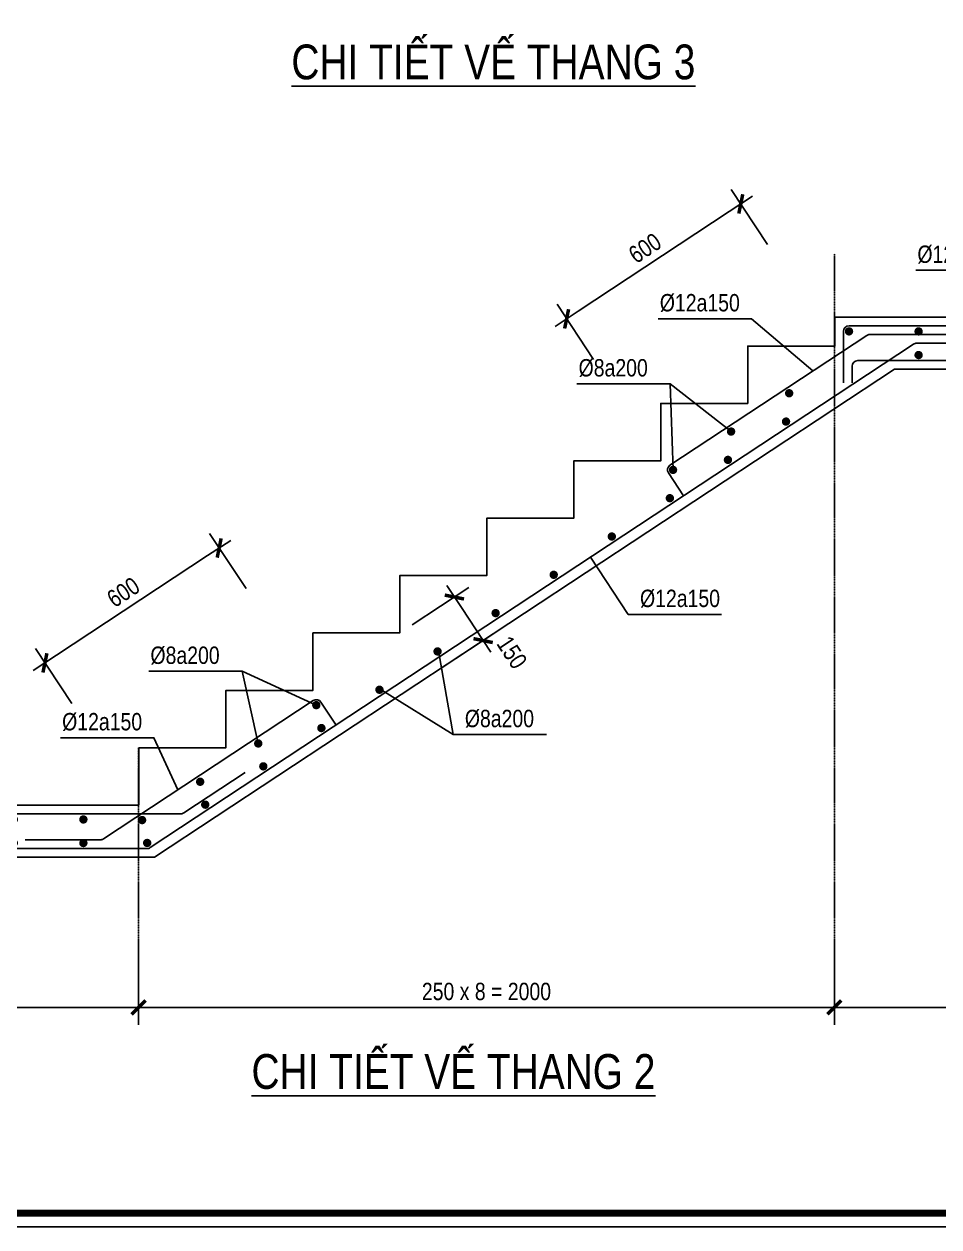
# Model space of a CAD drawing. Header units: millimetres. Extents: x 379264 to 1158416, y -283062 to 356890.
# Drawn here: x 1053378 to 1059951, y -30402 to -21754 of the extents above; entities that cross this region are included whole.
import ezdxf
from ezdxf.enums import TextEntityAlignment as Align

# ---------------------------------------------------------------- set-up
doc = ezdxf.new("R2010")
doc.units = ezdxf.units.MM
doc.linetypes.add('CENTER', pattern=[2, 1.25, -0.25, 0.25, -0.25])
for name, color, linetype in [('01PM. TEXT A', 3, 'Continuous'), ('02PM. TEXT B', 4, 'Continuous'), ('04PM. THIN', 7, 'Continuous'), ('05PM. FRAME', 4, 'Continuous'), ('08PM. SSS X', 6, 'Continuous'), ('11PM. DIM', 2, 'Continuous'), ('12PM. GRID', 8, 'CENTER'), ('BLOCK A - CHI TIET THANG 4$0$Net cat Tuong', 4, 'Continuous')]:
    doc.layers.add(name, color=color, linetype=linetype)
doc.styles.add('[PMDC2013]STYLE', font='arial.ttf', dxfattribs={"width": 0.8})
doc.dimstyles.new('20', dxfattribs={"dimtxt": 250, "dimasz": 200, "dimexe": 250, "dimexo": 0, "dimgap": 100, "dimtad": 1, "dimdec": 0, "dimlfac": 0.2, "dimzin": 0, "dimdsep": 46, "dimtxsty": '[PMDC2013]STYLE', "dimblk": 'TICK', "dimcen": 0, "dimdle": 300, "dimclrd": 2, "dimclre": 2, "dimclrt": 4, "dimadec": 0, "dimazin": 0, "dimtfac": 0.004, "dimtdec": 0, "dimtix": 1, "dimtmove": 2, "dimatfit": 3, "dimldrblk": 'TICK', "dimfxl": 1, "dimtvp": 0.8, "dimtolj": 1, "dimtzin": 0, "dimarcsym": 0})

# ---------------------------------------------------------------- blocks, each defined once
blk = doc.blocks.new('CHG_XX_Khung ten')
blk.add_lwpolyline([(15, 579), (826, 579), (826, 15), (15, 15)], close=True)
at = {"color": 4, "linetype": 'Continuous', "const_width": 1}
blk.add_lwpolyline([(17, 577), (824, 577), (824, 17), (17, 17)], close=True, dxfattribs=at)
blk = doc.blocks.new('TICK')
at = {"color": 0, "linetype": 'ByBlock'}
blk.add_line((1, 0), (-1, 0), dxfattribs=at)
at = {"color": 7, "linetype": 'ByBlock', "const_width": 0.25}
blk.add_lwpolyline([(-0.5, -0.5), (0.5, 0.5)], dxfattribs=at)
blk = doc.blocks.new('*D1142')
at = {"layer": '11PM. DIM', "color": 2, "lineweight": -2, "ltscale": 0.3, "transparency": 16777216}
for p, q in [((763570, -258360), (764384, -257823)), ((764478, -258420), (764285, -258127)), ((763983, -258986), (764797, -258449))]:
    blk.add_line(p, q, dxfattribs=at)
at = {"layer": 'Defpoints', "color": 0, "ltscale": 0.3, "transparency": 16777216}
for p in [(764175, -257961), (763570, -258360), (763983, -258986)]:
    blk.add_point(p, dxfattribs=at)
at = {"layer": '11PM. DIM', "color": 2, "lineweight": -2, "ltscale": 0.3, "transparency": 16777216, "xscale": 200, "yscale": 200, "zscale": 200}
for p, rotation in [((764175, -257961), 123.4248111820489), ((764588, -258587), 303.4248111820489)]:
    blk.add_blockref('TICK', p, dxfattribs=dict(at, rotation=rotation))
at = {"layer": '11PM. DIM', "color": 4, "ltscale": 0.3, "transparency": 16777216, "insert": (765002, -258758), "char_height": 250, "attachment_point": 5, "rotation": 303.4248, "style": '[PMDC2013]STYLE'}
blk.add_mtext('\\A1;150', dxfattribs=at)
blk = doc.blocks.new('*D1143')
at = {"layer": '11PM. DIM', "color": 2, "lineweight": -2, "ltscale": 0.3, "transparency": 16777216}
for p, q in [((768677, -252892), (768154, -252100)), ((768125, -252418), (765955, -253851)), ((766173, -254545), (765650, -253752))]:
    blk.add_line(p, q, dxfattribs=at)
at = {"layer": 'Defpoints', "color": 0, "ltscale": 0.3, "transparency": 16777216}
for p in [(768677, -252892), (765788, -253961), (766173, -254545)]:
    blk.add_point(p, dxfattribs=at)
at = {"layer": '11PM. DIM', "color": 2, "lineweight": -2, "ltscale": 0.3, "transparency": 16777216, "xscale": 200, "yscale": 200, "zscale": 200}
for p, rotation in [((768291, -252308), 33.42481118570959), ((765788, -253961), 213.4248111857095)]:
    blk.add_blockref('TICK', p, dxfattribs=dict(at, rotation=rotation))
at = {"layer": '11PM. DIM', "color": 4, "ltscale": 0.3, "transparency": 16777216, "insert": (766914, -252945), "char_height": 250, "attachment_point": 5, "rotation": 33.4248, "style": '[PMDC2013]STYLE'}
blk.add_mtext('\\A1;600', dxfattribs=at)
blk = doc.blocks.new('*D1144')
at = {"layer": '11PM. DIM', "color": 2, "lineweight": -2, "ltscale": 0.3, "transparency": 16777216}
for p, q in [((761181, -257840), (760658, -257047)), ((760628, -257366), (758458, -258798)), ((758677, -259492), (758154, -258700))]:
    blk.add_line(p, q, dxfattribs=at)
at = {"layer": 'Defpoints', "color": 0, "ltscale": 0.3, "transparency": 16777216}
for p in [(761181, -257840), (758291, -258908), (758677, -259492)]:
    blk.add_point(p, dxfattribs=at)
at = {"layer": '11PM. DIM', "color": 2, "lineweight": -2, "ltscale": 0.3, "transparency": 16777216, "xscale": 200, "yscale": 200, "zscale": 200}
for p, rotation in [((760795, -257256), 33.42481118570959), ((758291, -258908), 213.4248111857095)]:
    blk.add_blockref('TICK', p, dxfattribs=dict(at, rotation=rotation))
at = {"layer": '11PM. DIM', "color": 4, "ltscale": 0.3, "transparency": 16777216, "insert": (759418, -257892), "char_height": 250, "attachment_point": 5, "rotation": 33.4248, "style": '[PMDC2013]STYLE'}
blk.add_mtext('\\A1;600', dxfattribs=at)
blk = doc.blocks.new('*U580')
at = {"const_width": 60}
for points in [[(-30, 0, 1), (30, 0, 1)], [(970, 0, 1), (1030, 0, 1)], [(1970, 0, 1), (2030, 0, 1)], [(2970, 0, 1), (3030, 0, 1)], [(3970, 0, 1), (4030, 0, 1)], [(4970, 0, 1), (5030, 0, 1)], [(5970, 0, 1), (6030, 0, 1)], [(6970, 0, 1), (7030, 0, 1)], [(7970, 0, 1), (8030, 0, 1)], [(8970, 0, 1), (9030, 0, 1)], [(9970, 0, 1), (10030, 0, 1)], [(10970, 0, 1), (11030, 0, 1)]]:
    blk.add_lwpolyline(points, format="xyb", close=True, dxfattribs=at)
blk = doc.blocks.new('*U812')
at = {"const_width": 60}
for points in [[(-30, 0, 1), (30, 0, 1)], [(970, 0, 1), (1030, 0, 1)], [(1970, 0, 1), (2030, 0, 1)], [(2970, 0, 1), (3030, 0, 1)]]:
    blk.add_lwpolyline(points, format="xyb", close=True, dxfattribs=at)
blk = doc.blocks.new('*U809')
at = {"const_width": 60}
for points in [[(-4970, 0, -1), (-5030, 0, -1)], [(-3970, 0, -1), (-4030, 0, -1)], [(-2970, 0, -1), (-3030, 0, -1)], [(-1970, 0, -1), (-2030, 0, -1)], [(-970, 0, -1), (-1030, 0, -1)], [(30, 0, -1), (-30, 0, -1)]]:
    blk.add_lwpolyline(points, format="xyb", close=True, dxfattribs=at)
blk = doc.blocks.new('*U579')
at = {"const_width": 60}
for points in [[(-30, 0, 1), (30, 0, 1)], [(970, 0, 1), (1030, 0, 1)], [(1970, 0, 1), (2030, 0, 1)]]:
    blk.add_lwpolyline(points, format="xyb", close=True, dxfattribs=at)
blk = doc.blocks.new('*U811')
at = {"const_width": 60}
for points in [[(-3970, 0, -1), (-4030, 0, -1)], [(-2970, 0, -1), (-3030, 0, -1)], [(-1970, 0, -1), (-2030, 0, -1)], [(-970, 0, -1), (-1030, 0, -1)], [(30, 0, -1), (-30, 0, -1)]]:
    blk.add_lwpolyline(points, format="xyb", close=True, dxfattribs=at)
blk = doc.blocks.new('*D1150')
at = {"layer": '11PM. DIM', "color": 2, "lineweight": -2, "ltscale": 0.3, "transparency": 16777216}
for p, q in [((759636, -262946), (759636, -264111)), ((769636, -262946), (769636, -264111)), ((769436, -263861), (759836, -263861))]:
    blk.add_line(p, q, dxfattribs=at)
at = {"layer": 'Defpoints', "color": 0, "ltscale": 0.3, "transparency": 16777216}
for p in [(759636, -262946), (769636, -262946), (759636, -263861)]:
    blk.add_point(p, dxfattribs=at)
at = {"layer": '11PM. DIM', "color": 2, "lineweight": -2, "ltscale": 0.3, "transparency": 16777216, "xscale": 200, "yscale": 200, "zscale": 200, "rotation": 180}
blk.add_blockref('TICK', (759636, -263861), dxfattribs=at)
at = {"layer": '11PM. DIM', "color": 2, "lineweight": -2, "ltscale": 0.3, "transparency": 16777216, "xscale": 200, "yscale": 200, "zscale": 200}
blk.add_blockref('TICK', (769636, -263861), dxfattribs=at)
at = {"layer": '11PM. DIM', "color": 4, "ltscale": 0.3, "transparency": 16777216, "insert": (764636, -263634), "char_height": 250, "attachment_point": 5, "style": '[PMDC2013]STYLE'}
blk.add_mtext('\\A1;250 x 8 = 2000', dxfattribs=at)
blk = doc.blocks.new('*D1151')
at = {"layer": '11PM. DIM', "color": 2, "lineweight": -2, "ltscale": 0.3, "transparency": 16777216}
for p, q in [((753636, -262946), (753636, -264111)), ((759636, -262946), (759636, -264111)), ((759436, -263861), (753836, -263861))]:
    blk.add_line(p, q, dxfattribs=at)
at = {"layer": 'Defpoints', "color": 0, "ltscale": 0.3, "transparency": 16777216}
for p in [(753636, -262946), (759636, -262946), (753636, -263861)]:
    blk.add_point(p, dxfattribs=at)
at = {"layer": '11PM. DIM', "color": 2, "lineweight": -2, "ltscale": 0.3, "transparency": 16777216, "xscale": 200, "yscale": 200, "zscale": 200, "rotation": 180}
blk.add_blockref('TICK', (753636, -263861), dxfattribs=at)
at = {"layer": '11PM. DIM', "color": 2, "lineweight": -2, "ltscale": 0.3, "transparency": 16777216, "xscale": 200, "yscale": 200, "zscale": 200}
blk.add_blockref('TICK', (759636, -263861), dxfattribs=at)
at = {"layer": '11PM. DIM', "color": 4, "ltscale": 0.3, "transparency": 16777216, "insert": (756636, -263634), "char_height": 250, "attachment_point": 5, "style": '[PMDC2013]STYLE'}
blk.add_mtext('\\A1;1200', dxfattribs=at)
blk = doc.blocks.new('*D1152')
at = {"layer": '11PM. DIM', "color": 2, "lineweight": -2, "ltscale": 0.3, "transparency": 16777216}
for p, q in [((769636, -262946), (769636, -264111)), ((775636, -262946), (775636, -264111)), ((775436, -263861), (769836, -263861))]:
    blk.add_line(p, q, dxfattribs=at)
at = {"layer": 'Defpoints', "color": 0, "ltscale": 0.3, "transparency": 16777216}
for p in [(769636, -262946), (775636, -262946), (769636, -263861)]:
    blk.add_point(p, dxfattribs=at)
at = {"layer": '11PM. DIM', "color": 2, "lineweight": -2, "ltscale": 0.3, "transparency": 16777216, "xscale": 200, "yscale": 200, "zscale": 200, "rotation": 180}
blk.add_blockref('TICK', (769636, -263861), dxfattribs=at)
at = {"layer": '11PM. DIM', "color": 2, "lineweight": -2, "ltscale": 0.3, "transparency": 16777216, "xscale": 200, "yscale": 200, "zscale": 200}
blk.add_blockref('TICK', (775636, -263861), dxfattribs=at)
at = {"layer": '11PM. DIM', "color": 4, "ltscale": 0.3, "transparency": 16777216, "insert": (772636, -263634), "char_height": 250, "attachment_point": 5, "style": '[PMDC2013]STYLE'}
blk.add_mtext('\\A1;1200', dxfattribs=at)
blk = doc.blocks.new('A$C4AF56903')
at = {"layer": '01PM. TEXT A', "style": '[PMDC2013]STYLE', "width": 0.8}
blk.add_text('%%UCHI TIẾT VẾ THANG 3', height=500, dxfattribs=at).set_placement((5099.1, -2102.4), align=Align.CENTER)
blk = doc.blocks.new('A$C7C323BBA')
at = {"layer": '04PM. THIN'}
for p, q in [((1206.3, 8966.7), (1245.3, 7728.7)), ((-1916.2, 3924.1), (-2126.4, 5126)), ((-4946.4, 4833.4), (-4715.2, 3794.8))]:
    blk.add_line(p, q, dxfattribs=at)
at = {"layer": '04PM. THIN', "flags": 128}
for points in [[(6339.6, 9799.9), (6075.4, 10599.9), (4734, 10599.9)], [(3256.8, 9152.2), (2373.3, 9902.3), (1031.9, 9902.3)], [(2079.9, 8279.6), (1206.3, 8966.7), (-135.1, 8966.7)], [(59.1, 6472.5), (601.1, 5651.2), (1942.5, 5651.2)], [(-3880.6, 4345.6), (-4946.4, 4833.4), (-6287.8, 4833.4)], [(-2961, 4575.1), (-1916.2, 3924.1), (-574.8, 3924.1)], [(-5871.1, 3127.8), (-6215.6, 3877.9), (-7557, 3877.9)]]:
    blk.add_lwpolyline(points, dxfattribs=at)
at = {"layer": '05PM. FRAME', "ltscale": 0.25}
blk.add_line((-6205.4, 2158.3), (-12430.5, 2158.3), dxfattribs=at)
for points in [[(-6430.6, 2908.3), (-6430.6, 2908.3), (-6430.6, 3733.3), (-5180.6, 3733.3), (-5180.6, 4558.3), (-3930.6, 4558.3), (-3930.6, 5383.3), (-2680.6, 5383.3), (-2680.6, 6208.3), (-1430.6, 6208.3), (-1430.6, 7033.3), (-180.6, 7033.3), (-180.6, 7858.3), (1069.4, 7858.3), (1069.4, 8683.3), (2319.4, 8683.3), (2319.4, 9508.3), (3569.4, 9508.3), (3569.4, 9508.3), (3569.4, 9508.3)], [(-13430.5, 908.3), (-13430.5, 2908.3), (-6430.6, 2908.3)]]:
    blk.add_lwpolyline(points, dxfattribs=at)
at = {"layer": '08PM. SSS X', "ltscale": 400}
for p, q in [((3694.4, 9719.9), (3694.4, 8979.6)), ((3774.4, 9799.9), (11339.5, 9799.9)), ((4701.8, 9536.7), (-6268.2, 2296.5)), ((1201.2, 7795.5), (4028.8, 9661.7)), ((4072.9, 9674.9), (5505.8, 9674.9)), ((4745.8, 9549.9), (5505.8, 9549.9)), ((3819.4, 9219.9), (3819.4, 8979.6)), ((11339.5, 9299.9), (3899.4, 9299.9)), ((1178.5, 7684.7), (1396.1, 7355)), ((-6941.2, 2421.5), (-3924.6, 4412.4)), ((-3813.8, 4389.7), (-3596.2, 4060)), ((-4901.7, 3378.1), (-5782.5, 2796.8)), ((-13206.5, 2783), (-5826.5, 2783.6)), ((-6312.3, 2283.3), (-13050.5, 2283.3)), ((-6985.2, 2408.3), (-8064.2, 2408.3))]:
    blk.add_line(p, q, dxfattribs=at)
for centre, start, end in [((3774.4, 9719.9), 90, 180), ((4072.9, 9594.9), 90, 123.42481), ((4745.8, 9469.9), 90, 123.42481), ((3899.4, 9219.9), 90, 180), ((1245.3, 7728.7), 123.42481, 213.42481), ((-3880.6, 4345.6), 33.42481, 123.42481), ((-5826.5, 2863.6), 270.01477, 303.42481), ((-6985.2, 2488.3), 270, 303.42481), ((-6312.3, 2363.3), 270, 303.42481)]:
    blk.add_arc(centre, 80, start, end, dxfattribs=at)
at = {"layer": '12PM. GRID', "ltscale": 3}
for p, q in [((3564.4, 915.1), (3564.4, 10834.9)), ((-6435.6, 915.1), (-6435.6, 3733.3))]:
    blk.add_line(p, q, dxfattribs=at)
at = {"layer": 'BLOCK A - CHI TIET THANG 4$0$Net cat Tuong'}
for p, q in [((-6205.4, 2158.3), (4425.9, 9174.9)), ((4425.9, 9174.9), (9564.4, 9174.9))]:
    blk.add_line(p, q, dxfattribs=at)
blk.add_lwpolyline([(9564.4, 9924.9), (3569.4, 9924.9), (3569.4, 9508.3)], dxfattribs=at)
at = {"layer": '04PM. THIN', "xscale": -1}
for p in [(3774.4, 9719.9), (-12228.1, 2702, 0)]:
    blk.add_blockref('*U809', p, dxfattribs=at)
at = {"layer": '04PM. THIN'}
for name, p, rotation in [('*U811', (4774.4, 9379.9), 180), ('*U812', (-3880.6, 4345.6), 213.4248111826145), ('*U809', (-12228.1, 2363.2, 0), 180)]:
    blk.add_blockref(name, p, dxfattribs=dict(at, rotation=rotation))
at = {"layer": '04PM. THIN', "xscale": -1}
for name, p, rotation in [('*U579', (1245.3, 7728.7), 213.4248111826163), ('*U580', (-6311.4, 2363.9), 213.4248111825855)]:
    blk.add_blockref(name, p, dxfattribs=dict(at, rotation=rotation))
at = {"layer": '01PM. TEXT A', "style": '[PMDC2013]STYLE', "width": 0.8}
blk.add_text('%%UCHI TIẾT VẾ THANG 2', height=500, dxfattribs=at).set_placement((-1909.9, -1171.5), align=Align.CENTER)
at = {"layer": '02PM. TEXT B', "color": 4, "style": '[PMDC2013]STYLE', "width": 0.8}
for s, p in [('%%C12a150', (4757.7, 10704.9)), ('%%C12a150', (1055.6, 10007.3)), ('%%C8a200', (-111.4, 9071.7)), ('%%C12a150', (771.2, 5756.2)), ('%%C8a200', (-6264.1, 4938.4)), ('%%C12a150', (-7533.3, 3982.9)), ('%%C8a200', (-1746.1, 4029.1))]:
    blk.add_text(s, height=250, dxfattribs=at).set_placement(p)
at = {"layer": '11PM. DIM', "ltscale": 0.3}
for base, p1, p2, picture, middle in [((-284, 9900.5), (2605.5, 10968.8), (101.6, 9316.3), '*D1143', (842.6, 10916.8)), ((-7780.1, 4953.1), (-4890.7, 6021.4), (-7394.5, 4368.8), '*D1144', (-6653.6, 5969.3))]:
    dim = blk.add_linear_dim(base=base, p1=p1, p2=p2, angle=213.42481, dimstyle='20', override={"dimtxsty": '[PMDC2013]STYLE'}, dxfattribs=at)
    dim.commit()
    dim.dimension.update_dxf_attribs({"geometry": picture, "text_midpoint": middle, "insert": (-766071.6, 263861.3)})
dim = blk.add_linear_dim(base=(-1896.5, 5900.8), p1=(-2088.4, 4875.5), p2=(-2501.5, 5501.4), angle=123.42481, dimstyle='20', dxfattribs=at)
dim.commit()
dim.dimension.update_dxf_attribs({"geometry": '*D1142', "text_midpoint": (-1069.4, 5103.1), "dimtype": 128, "insert": (-766071.6, 263861.3)})
dim = blk.add_linear_dim(base=(-6435.6, 0), p1=(3564.4, 915.1), p2=(-6435.6, 915.1), text='250 x 8 = <>', dimstyle='20', dxfattribs=at)
dim.commit()
dim.dimension.update_dxf_attribs({"geometry": '*D1150', "text_midpoint": (-1435.6, 227.6), "insert": (-766071.6, 263861.3)})
for base, p1, p2, picture, middle in [((-12435.5, 0), (-6435.6, 915.1), (-12435.5, 915.1), '*D1151', (-9435.5, 227.6)), ((3564.4, 0), (9564.4, 915.1), (3564.4, 915.1), '*D1152', (6564.4, 227.6))]:
    dim = blk.add_linear_dim(base=base, p1=p1, p2=p2, dimstyle='20', dxfattribs=at)
    dim.commit()
    dim.dimension.update_dxf_attribs({"geometry": picture, "text_midpoint": middle, "insert": (-766071.6, 263861.3)})

msp = doc.modelspace()

# ---------------------------------------------------------------- block references
at = {"layer": '04PM. THIN', "xscale": 50, "yscale": 50, "zscale": 50}
msp.add_blockref('CHG_XX_Khung ten', (1030279.92, -31152.33), dxfattribs=at)

# ---------------------------------------------------------------- next in the draw order: block references
at = {"xscale": 0.5, "yscale": 0.5, "zscale": 0.5}
for name, p in [('A$C4AF56903', (1054200.37, -21100.14)), ('A$C7C323BBA', (1057418.15, -28823.78))]:
    msp.add_blockref(name, p, dxfattribs=at)

doc.saveas('drawing.dxf')
